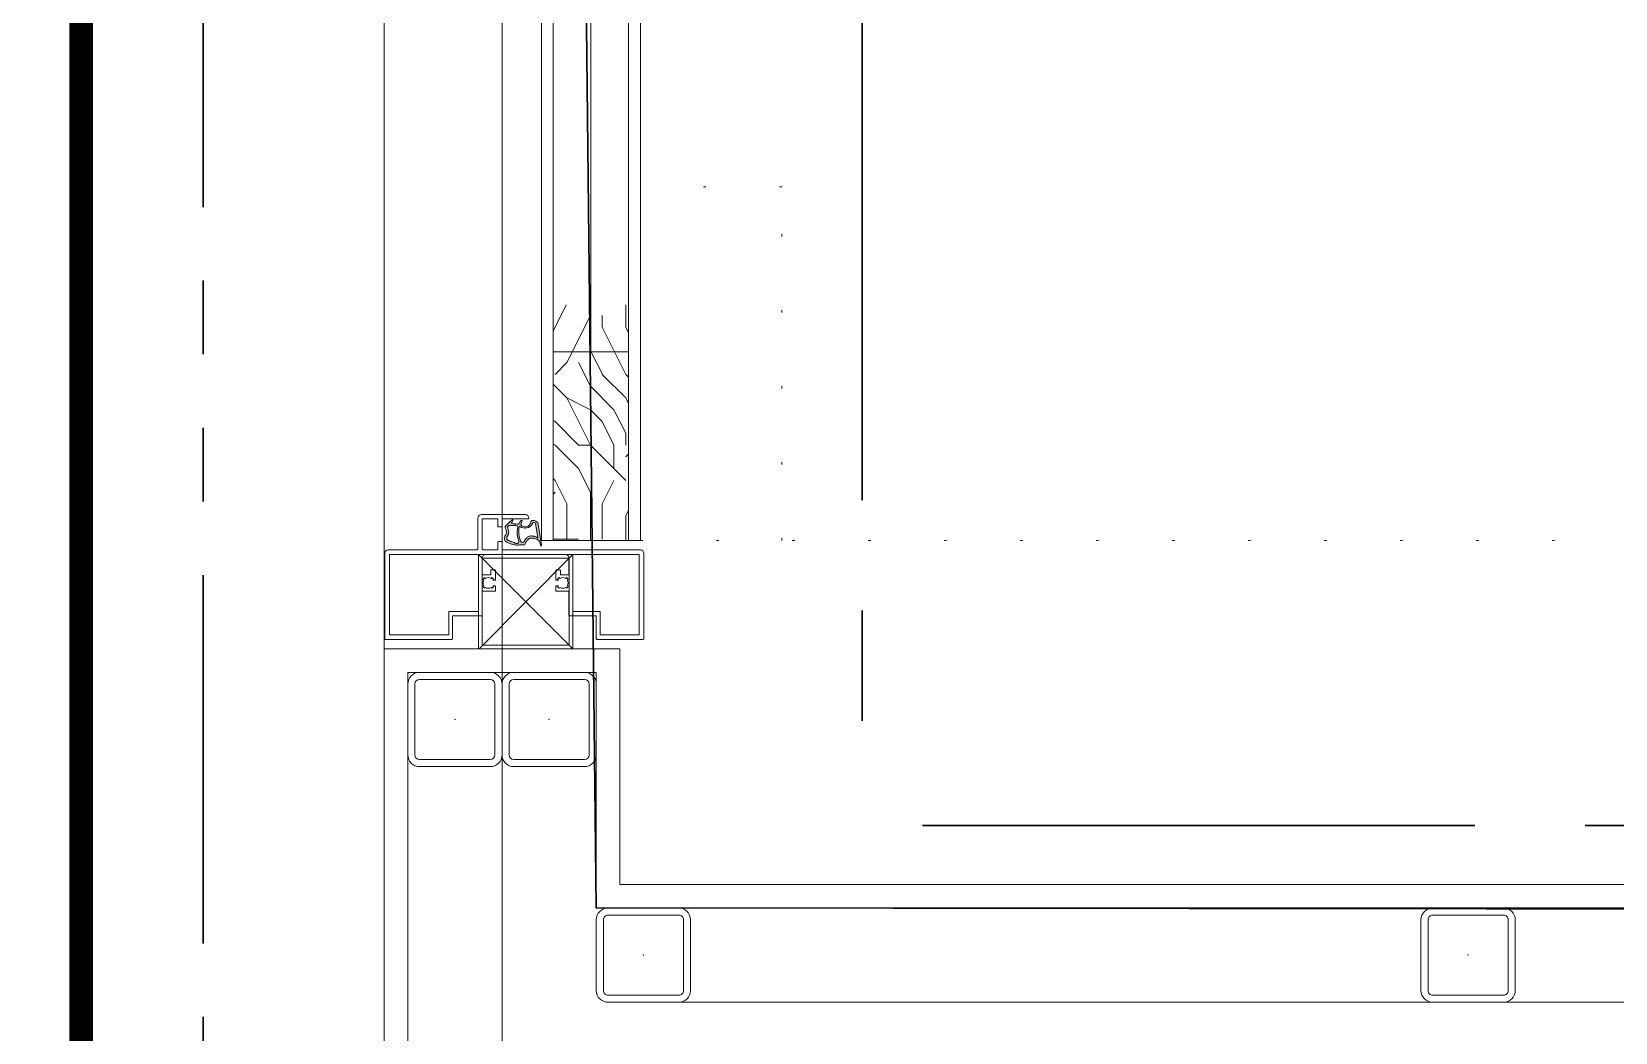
# Model space of a CAD drawing. Extents: x -1299 to 23780, y -3010 to 8106.
# Drawn here: x 14167.5 to 14234.7, y 2433.7 to 2476.2 of the extents above; entities that cross this region are included whole.
import ezdxf

# ---------------------------------------------------------------- set-up
doc = ezdxf.new("R2010")
doc.units = 0
doc.header["$LTSCALE"] = 25
doc.header["$MEASUREMENT"] = 0
for name, pattern in [('DOT2', [0.125, 0, -0.125]), ('HIDDEN2', [4.7624999999999975, 3.174999999999998, -1.587499999999999]), ('PHANTOM2', [1.25, 0.625, -0.125, 0.125, -0.125, 0.125, -0.125])]:
    doc.linetypes.add(name, pattern=pattern)
doc.layers.get('0').update_dxf_attribs({"color": 9, "lineweight": 9})
for name, color, linetype, lineweight in [('06D', 9, 'Continuous', 9), ('09', 9, 'Continuous', 9), ('10', 9, 'Continuous', 9), ('11', 9, 'Continuous', 9), ('12', 9, 'Continuous', 9), ('20', 9, 'DOT2', 9), ('21', 9, 'Continuous', 9), ('33', 9, 'BATTING', 9), ('35', 9, 'Continuous', 9), ('40B', 9, 'Continuous', 9), ('E-KABLO', 7, 'Continuous', 30), ('E-MESH TAVAN', 1, 'Continuous', 30)]:
    doc.layers.add(name, color=color, linetype=linetype, lineweight=lineweight)
doc.linetypes.add('BATTING', pattern='A,0.0001,-0.1,[134,ltypeshp.shx,S=0.1,R=0,X=-0.1,Y=0],-0.2,[134,ltypeshp.shx,S=0.1,R=180,X=0.1,Y=0],-0.1', length=0.4001000000000001)

# ---------------------------------------------------------------- blocks, each defined once
blk = doc.blocks.new('Prf-40x40')
for points in [[(1.5, -1.999999999998179), (-1.5, -2.000000000001818, -0.4142135623730951), (-2, -1.500000000001818), (-2, 1.499999999998179, -0.4142135623730951), (-1.5, 1.999999999998179), (1.5, 2.000000000001818, -0.4142135623730951), (2, 1.500000000001818), (2, -1.499999999998179, -0.4142135623730951)], [(1.499999999999543, -1.699999999998908), (-1.5, -1.700000000002544, -0.4142135623738941), (-1.699999999999818, -1.500000000001818), (-1.699999999999818, 1.499999999998179, -0.4142135623738941), (-1.499999999999543, 1.699999999998908), (1.5, 1.700000000002544, -0.4142135623738941), (1.699999999999818, 1.500000000001818), (1.699999999999818, -1.499999999998179, -0.4142135623738941)]]:
    blk.add_lwpolyline(points, format="xyb", close=True)
blk.add_point((0, 0))
blk = doc.blocks.new('p-korkasa_40x40')
at = {"layer": '10'}
for points in [[(-2, -2), (-2, -2, 4.557571570274368), (-2, -2), (2, -2.000000000000454, 6.895317174706505), (2, -2.000000000000454), (2, -2.000000000000454), (2, 2.000000000000454), (-2, 2), (-2, -2)], [(-1.85000000000582, -1.85000000000582), (-1.85000000000582, 1.85000000000582), (1.85000000000582, 1.85000000000582), (1.85000000000582, -1.85000000000582), (-1.85000000000582, -1.85000000000582, -4.556434831823175), (-1.85000000000582, -1.85000000000582)]]:
    blk.add_lwpolyline(points, format="xyb", close=True, dxfattribs=at)
for points in [[(2, -2.000000000000454), (-2, 2)], [(2, 2.000000000000454), (-2, -1.96874570933869)]]:
    blk.add_lwpolyline(points, dxfattribs=at)
blk = doc.blocks.new('p-kapı')
at = {"layer": '09'}
h = blk.add_hatch(dxfattribs=at)
h.set_pattern_fill('LOGEND', color=256, scale=10, style=0)
h.set_pattern_definition([(360, (-1595.241908694795, -1979.639528495034), (9.999999999999996, -10), [3, -7]), (360, (-1595.241908694795, -1980.139528495034), (9.999999999999996, -10), [3, -7]), (360, (-1594.741908694795, -1981.139528495034), (9.999999999999996, -10), [2, -8]), (360, (-1594.241908694796, -1982.139528495034), (9.999999999999996, -10), [1.5, -8.5]), (360, (-1594.241908694796, -1983.139528495034), (9.999999999999996, -10), [1, -9]), (360, (-1596.741908694796, -1984.139528495034), (9.999999999999996, -10), [0.5, -2.5, 0.5, -6.5]), (360, (-1595.241908694795, -1984.639528495034), (9.999999999999996, -10), [0.5, -4, 1.5, -4]), (360, (-1593.241908694795, -1985.139528495034), (9.999999999999996, -10), [0.5, -0.5, 0.5, -8.5]), (360, (-1593.741908694795, -1985.639528495034), (9.999999999999996, -10), [0.5, -9.5]), (360, (-1594.241908694796, -1986.639528495034), (9.999999999999996, -10), [1.5, -8.5]), (360, (-1594.241908694796, -1987.639528495034), (9.999999999999996, -10), [2, -8]), (360, (-1594.741908694795, -1988.639528495034), (9.999999999999996, -10), [2.5, -3, 0.5, -4]), (270, (-1598.741908694796, -1982.639528495034), (-10, -9.999999999999996), [0.5, -1, 2.5, -6]), (270, (-1598.241908694796, -1983.639528495034), (-10, -9.999999999999996), [0.5, -0.5, 1.5, -7.5]), (270, (-1597.741908694796, -1987.639528495034), (-10, -9.999999999999996), [1, -9]), (270, (-1597.241908694796, -1983.639528495034), (-10, -9.999999999999996), [2, -3, 0.5, -4.5]), (270, (-1596.741908694796, -1989.139528495034), (-10, -9.999999999999996), [0.5, -9.5]), (270, (-1596.241908694796, -1984.139528495034), (-10, -9.999999999999996), [1.5, -8.5]), (270, (-1595.241908694795, -1984.639528495034), (-10, -9.999999999999996), [1, -9]), (270, (-1594.241908694796, -1984.639528495034), (-10, -9.999999999999996), [0.5, -1.5, 1.5, -6.5]), (270, (-1593.741908694795, -1985.139528495034), (-10, -9.999999999999996), [0.5, -9.5]), (270, (-1593.241908694795, -1983.139528495034), (-10, -9.999999999999996), [1.399999999999999, -8.6]), (270, (-1592.741908694796, -1981.139528495034), (-10, -9.999999999999996), [1, -9]), (270, (-1591.741908694795, -1985.139528495034), (-10, -9.999999999999996), [0.5, -9.5]), (270, (-1590.741908694796, -1984.639528495034), (-10, -9.999999999999996), [1.5, -8.5]), (270, (-1589.741908694796, -1984.639528495034), (-10, -9.999999999999996), [1.5, -8.5]), (314.9999999999999, (-1591.241908694796, -1980.639528495034), (-3.3e-15, -10.00000000019025), [0.7071000000000001, -0.7071000000000001, 0.7071000000000001, -12.02083562]), (314.9999999999999, (-1593.241908694795, -1983.139528495034), (-3.3e-15, -10.00000000019025), [1.414199999999999, -12.72793562]), (314.9999999999999, (-1597.241908694796, -1988.139528495034), (-3.3e-15, -10.00000000019025), [1.414199999999999, -12.72793562]), (314.9999999999999, (-1595.241908694795, -1985.639528495034), (-3.3e-15, -10.00000000019025), [1.414199999999999, -12.72793562]), (314.9999999999999, (-1594.741908694795, -1983.639528495034), (-3.3e-15, -10.00000000019025), [1.414199999999999, -12.72793562]), (314.9999999999999, (-1591.741908694795, -1981.639528495034), (-3.3e-15, -10.00000000019025), [1.414199999999999, -12.72793562]), (314.9999999999999, (-1592.741908694796, -1982.139528495034), (-3.3e-15, -10.00000000019025), [2.121319999999998, -12.02081562]), (314.9999999999999, (-1595.741908694796, -1986.639528495034), (-3.3e-15, -10.00000000019025), [0.7071000000000001, -13.43503562]), (314.9999999999999, (-1596.241908694796, -1987.639528495034), (-3.3e-15, -10.00000000019025), [0.7071000000000001, -13.43503562]), (314.9999999999999, (-1592.241908694796, -1987.639528495034), (-3.3e-15, -10.00000000019025), [0.7071000000000001, -13.43503562]), (314.9999999999999, (-1596.241908694796, -1982.639528495034), (-3.3e-15, -10.00000000019025), [0.7071000000000001, -13.43503562]), (314.9999999999999, (-1590.741908694796, -1986.139528495034), (-3.3e-15, -10.00000000019025), [0.7071000000000001, -13.43503562]), (314.9999999999999, (-1594.241908694796, -1985.139528495034), (-3.3e-15, -10.00000000019025), [0.7071000000000001, -13.43503562]), (314.9999999999999, (-1593.241908694795, -1986.139528495034), (-3.3e-15, -10.00000000019025), [0.7071000000000001, -13.43503562]), (225, (-1593.741908694795, -1984.139528495034), (-10.00000000019025, 3.3e-15), [0.7071000000000001, -0.7071000000000001, 2.121319999999998, -10.60661562]), (225, (-1592.241908694796, -1984.139528495034), (-10.00000000019025, 3.3e-15), [0.7071000000000001, -13.43503562]), (225, (-1592.241908694796, -1980.639528495034), (-10.00000000019025, 3.3e-15), [0.7071000000000001, -13.43503562]), (225, (-1594.241908694796, -1983.139528495034), (-10.00000000019025, 3.3e-15), [0.7071000000000001, -13.43503562]), (225, (-1592.741908694796, -1985.139528495034), (-10.00000000019025, 3.3e-15), [0.7071000000000001, -13.43503562]), (225, (-1595.241908694795, -1982.639528495034), (-10.00000000019025, 3.3e-15), [0.7071000000000001, -13.43503562]), (225, (-1591.241908694796, -1982.639528495034), (-10.00000000019025, 3.3e-15), [0.7071000000000001, -13.43503562]), (225, (-1598.241908694796, -1979.639528495034), (-10.00000000019025, 3.3e-15), [0.7071000000000001, -13.43503562]), (225, (-1597.741908694796, -1980.139528495034), (-10.00000000019025, 3.3e-15), [1.414199999999999, -12.72793562]), (225, (-1597.241908694796, -1980.639528495034), (-10.00000000019025, 3.3e-15), [1.414199999999999, -12.72793562]), (225, (-1596.241908694796, -1980.639528495034), (-10.00000000019025, 3.3e-15), [1.414199999999999, -12.72793562]), (225, (-1595.741908694796, -1981.639528495034), (-10.00000000019025, 3.3e-15), [1.414199999999999, -12.72793562]), (225, (-1591.741908694795, -1985.639528495034), (-10.00000000019025, 3.3e-15), [1.414199999999999, -12.72793562]), (225, (-1589.741908694796, -1980.639528495034), (-10.00000000019025, 3.3e-15), [1.414199999999999, -12.72793562]), (225, (-1589.241908694796, -1988.639528495034), (-10.00000000019025, 3.3e-15), [1.414199999999999, -12.72793562]), (225, (-1589.241908694796, -1987.639528495034), (-10.00000000019025, 3.3e-15), [1.414199999999999, -12.72793562]), (225, (-1590.241908694796, -1987.139528495034), (-10.00000000019025, 3.3e-15), [1.414199999999999, -12.72793562]), (225, (-1597.241908694796, -1987.139528495034), (-10.00000000019025, 3.3e-15), [2.121319999999998, -12.02081562]), (225, (-1590.741908694796, -1986.139528495034), (-10.00000000019025, 3.3e-15), [2.121319999999998, -12.02081562]), (333.4349487999999, (-1596.241908694796, -1989.139528495034), (10.00000000000094, -4.0006493e-09), [1.117999999999998, -21.24267976999997]), (333.4349487999999, (-1596.241908694796, -1984.139528495034), (10.00000000000094, -4.0006493e-09), [1.117999999999998, -21.24267976999997]), (333.4349487999999, (-1595.241908694795, -1987.139528495034), (10.00000000000094, -4.0006493e-09), [1.117999999999998, -21.24267976999997]), (333.4349487999999, (-1592.241908694796, -1980.139528495034), (10.00000000000094, -4.0006493e-09), [1.117999999999998, -21.24267976999997]), (333.4349487999999, (-1592.741908694796, -1981.139528495034), (10.00000000000094, -4.0006493e-09), [1.117999999999998, -21.24267976999997]), (333.4349487999999, (-1595.741908694796, -1983.139528495034), (10.00000000000094, -4.0006493e-09), [1.117999999999998, -21.24267976999997]), (333.4349487999999, (-1595.741908694796, -1988.139528495034), (10.00000000000094, -4.0006493e-09), [1.117999999999998, -21.24267976999997]), (333.4349487999999, (-1592.741908694796, -1985.139528495034), (10.00000000000094, -4.0006493e-09), [2.235999999999997, -20.12467976999998]), (296.5650511799998, (-1592.741908694796, -1986.639528495034), (5.099821e-10, -10.00000000000094), [1.117999999999975, -21.24267976999962]), (296.5650511799998, (-1591.241908694796, -1983.639528495034), (5.099821e-10, -10.00000000000094), [1.117999999999975, -21.24267976999962]), (296.5650511799998, (-1596.241908694796, -1985.639528495034), (5.099821e-10, -10.00000000000094), [1.117999999999975, -21.24267976999962]), (296.5650511799998, (-1598.241908694796, -1986.139528495034), (5.099821e-10, -10.00000000000094), [1.117999999999975, -21.24267976999962]), (296.5650511799998, (-1592.241908694796, -1984.139528495034), (5.099821e-10, -10.00000000000094), [1.117999999999975, -21.24267976999962]), (296.5650511799998, (-1593.241908694795, -1984.139528495034), (5.099821e-10, -10.00000000000094), [1.117999999999975, -21.24267976999962]), (296.5650511799998, (-1597.241908694796, -1985.639528495034), (5.099821e-10, -10.00000000000094), [2.235999999999953, -20.12467976999963]), (296.5650511799998, (-1589.741908694796, -1982.139528495034), (5.099821e-10, -10.00000000000094), [2.235999999999953, -20.12467976999963]), (296.5650511799998, (-1590.741908694796, -1982.639528495034), (5.099821e-10, -10.00000000000094), [2.235999999999953, -20.12467976999963]), (243.4349487999999, (-1598.741908694796, -1981.139528495034), (-4.0006526e-09, -10.00000000000094), [1.11799999999998, -21.24267976999968]), (243.4349487999999, (-1598.741908694796, -1986.639528495034), (-4.0006526e-09, -10.00000000000094), [1.11799999999998, -21.24267976999968]), (243.4349487999999, (-1596.741908694796, -1979.639528495034), (-4.0006526e-09, -10.00000000000094), [1.11799999999998, -21.24267976999968]), (243.4349487999999, (-1597.741908694796, -1988.639528495034), (-4.0006526e-09, -10.00000000000094), [1.11799999999998, -21.24267976999968]), (243.4349487999999, (-1596.741908694796, -1982.639528495034), (-4.0006526e-09, -10.00000000000094), [1.11799999999998, -21.24267976999968]), (243.4349487999999, (-1594.741908694795, -1983.639528495034), (-4.0006526e-09, -10.00000000000094), [1.11799999999998, -21.24267976999968]), (243.4349487999999, (-1593.741908694795, -1985.639528495034), (-4.0006526e-09, -10.00000000000094), [1.11799999999998, -21.24267976999968]), (243.4349487999999, (-1598.241908694796, -1981.639528495034), (3.2114650989e-06, -10.00000160773382), [1.11799999999998, -21.24267976999968]), (243.4349487999999, (-1595.741908694796, -1983.139528495034), (-4.0006526e-09, -10.00000000000094), [1.11799999999998, -21.24267976999968]), (243.4349487999999, (-1592.741908694796, -1982.139528495034), (-4.0006526e-09, -10.00000000000094), [1.11799999999998, -21.24267976999968]), (243.4349487999999, (-1591.741908694795, -1983.139528495034), (-4.0006526e-09, -10.00000000000094), [1.11799999999998, -21.24267976999968]), (243.4349487999999, (-1589.741908694796, -1986.139528495034), (-4.0006526e-09, -10.00000000000094), [1.11799999999998, -21.24267976999968]), (243.4349487999999, (-1597.241908694796, -1989.139528495034), (-4.0006526e-09, -10.00000000000094), [1.11799999999998, -21.24267976999968]), (243.4349487999999, (-1598.741908694796, -1988.639528495034), (-4.0006526e-09, -10.00000000000094), [2.23599999999996, -20.12467976999968]), (243.4349487999999, (-1597.241908694796, -1981.639528495034), (-4.0006526e-09, -10.00000000000094), [2.23599999999996, -20.12467976999968]), (206.5650511799999, (-1598.741908694796, -1980.139528495034), (-10.00000000000094, -5.099854e-10), [1.117999999999998, -21.24267976999997]), (206.5650511799999, (-1590.241908694796, -1979.639528495034), (-10.00000000000094, -5.099854e-10), [1.117999999999998, -21.24267976999997]), (206.5650511799999, (-1590.741908694796, -1984.639528495034), (-10.00000000000094, -5.099854e-10), [1.117999999999998, -21.24267976999997]), (206.5650511799999, (-1594.741908694795, -1981.139528495034), (-10.00000000000094, -5.099854e-10), [1.117999999999998, -21.24267976999997]), (206.5650511799999, (-1595.241908694795, -1980.139528495034), (-10.00000000000094, -5.099854e-10), [1.117999999999998, -21.24267976999997]), (206.5650511799999, (-1594.241908694796, -1982.139528495034), (-10.00000000000094, -5.099854e-10), [1.117999999999998, -21.24267976999997]), (206.5650511799999, (-1591.241908694796, -1988.139528495034), (-10.00000000000094, -5.099854e-10), [1.117999999999998, -21.24267976999997]), (206.5650511799999, (-1590.241908694796, -1988.639528495034), (-10.00000000000094, -5.099854e-10), [2.235999999999996, -20.12467976999998])])
h.paths.add_polyline_path([(1.170000000001889, -4.599999999998543), (1.170000000001889, -14.60028270519979), (4.370000000002618, -14.60028270519979), (4.370000000002618, -4.599999999998543)])
at = {"layer": '10'}
h = blk.add_hatch(color=256, dxfattribs=at)
edge = h.paths.add_edge_path()
edge.add_spline(control_points=[(-0.5369756097570644, -5.487583130314305), (-0.5906374453152239, -5.448109474127703), (-0.6878822009421129, -5.376576213864607), (-0.7823709486983716, -5.26979727714206), (-0.8899654388224005, -5.183654342275985), (-0.8351330276491353, -5.074845487528363), (-0.7993581297414494, -4.972602756468404), (-0.8236312188018928, -4.864064488465372), (-0.8909774078929331, -4.779597429209387), (-0.8936748011838059, -4.686491515603847), (-0.8901922852564894, -4.571903196243511), (-0.728764212148235, -4.500753839522076), (-0.5556085026000801, -4.416274023991716), (-0.3208874964548158, -4.395586009384714), (-0.1643808494300174, -4.42080311450263), (-0.0170845106040361, -4.413859327672981), (-0.0044594722057809, -4.527684065302309), (0.0795073431909259, -4.599534732878963), (0.1646003593887144, -4.71296180869831), (0.2895508234578301, -4.690704634194842), (0.4061617531915547, -4.673187978973147), (0.5518175704273744, -4.632420690963042), (0.5995418682032323, -4.505562638551054), (0.6480338603832934, -4.328156698684324), (0.6698076058928564, -4.376234219475009), (0.6769063150313741, -4.400546785698677)], knot_values=[0, 0, 0, 0, 1.972481329933421, 3.574485720078666, 4.459231721842631, 5.627326994262999, 6.631388320856649, 7.787072978740821, 8.75015276194368, 9.776376719050775, 10.52172028727109, 11.98318526219924, 14.34903833668033, 16.62296311174929, 18.66660599276623, 19.53265988375316, 20.30320742306432, 21.53106540985929, 22.8950020509257, 24.14050273090668, 24.94140504827469, 26.57643914558082, 28.1214307914516, 29.40842415818681, 30.06904306217089, 30.06904306217089, 30.06904306217089, 30.06904306217089], degree=3, periodic=0)
edge.add_arc((0.6577079170856451, -4.406152275536441), 0.0200000000000125, 350.303872262608, 376.27658788719623, ccw=False)
edge.add_line((0.6774222141648352, -4.409520730769144), (0.514778214589569, -5.361414672272076))
edge.add_spline(control_points=[(0.5147782145904785, -5.361414672275714), (0.4684569597193331, -5.388787999763736), (0.4029367876937613, -5.443303916799778), (0.299123291955766, -5.449055911398318), (0.2368332224687037, -5.433057827853191), (0.2434630590905726, -5.433695241110398), (0.2195726180252677, -5.362300950851932), (0.2195726180252677, -5.362300950851932)], knot_values=[0, 0, 0, 0, 0.2230052084876708, 0.4469780816912642, 0.8022655540997069, 1.018676818468204, 1.060393501096338, 1.060393501096338, 1.060393501096338, 1.060393501096338], degree=3, periodic=0)
edge.add_arc((-0.0149015127535677, -5.415764181387202), 0.2404920685283454, 372.8446095959982, 501.1423613045367)
edge.add_spline(control_points=[(-0.2021744220619439, -5.264882464594847), (-0.1844337589864153, -5.291202170345058), (-0.1854437276160752, -5.349255018729309), (-0.1315036820815294, -5.445958331976726), (-0.2492554579002899, -5.444384058457217), (-0.2605854891371564, -5.251315691763012), (-0.4150242235737096, -5.31380163356516), (-0.6628840222583677, -5.301241093380665), (-0.5288317618396832, -5.417381600585939), (-0.5347583595721517, -5.468470008810981), (-0.5369756097570644, -5.487583130314305)], knot_values=[1.684532790128255, 1.684532790128255, 1.684532790128255, 1.684532790128255, 1.827512949640418, 2.001131811412198, 2.034132841388928, 2.383878172112238, 2.570749579948123, 2.81730155771981, 2.995364809708569, 3.101801527567439, 3.101801527567439, 3.101801527567439, 3.101801527567439], degree=3, periodic=0)
edge = h.paths.add_edge_path(flags=16)
edge.add_spline(control_points=[(0.4883339317893844, -4.707549555794683), (0.4716886541282295, -4.72382829525304), (0.4523573484184455, -4.740081949203158), (0.4147011533677869, -4.762876765031251), (0.4001201892897372, -4.769903305110347), (0.3915949691217975, -4.773773023873216)], knot_values=[4.696285649924368, 4.696285649924368, 4.696285649924368, 4.696285649924368, 4.79612257682362, 4.79612257682362, 4.854419796380462, 4.854419796380462, 4.854419796380462, 4.854419796380462], degree=3, periodic=0)
edge.add_spline(control_points=[(0.3915949691217975, -4.773773023873216), (0.3885683923836041, -4.773607827773957), (0.3855311636252736, -4.773655683078687), (0.3757315162838495, -4.774002489109988), (0.3681160688320233, -4.774514404918591), (0.3516475183459988, -4.775929850264217), (0.3429637488879962, -4.776802903492352), (0.3252907630521804, -4.778838108541092), (0.316594720883586, -4.779977599690028), (0.291213085376512, -4.783661981935438), (0.2728923982976994, -4.786533683887681), (0.2312442128131806, -4.78980612817395), (0.2079686403376399, -4.790495247798387), (0.1708219201973407, -4.78445179665141), (0.157941705580015, -4.781219668708216), (0.126446850845241, -4.770230560083289), (0.1093897561368067, -4.760862773509868), (0.0793808313101181, -4.740266044478628), (0.0663699295146216, -4.728753008399507), (0.0429483607986185, -4.705703304971394), (0.0327881743869512, -4.6945441887583), (0.0148434022485162, -4.673768951717647), (0.0068756339605898, -4.663993070942523), (-0.0090410068587516, -4.644832979894998), (-0.0171964423425379, -4.635036743347882), (-0.0399044250698353, -4.605598142516099), (-0.0547606956715754, -4.584164799889547), (-0.0673612565879012, -4.558587210129186)], knot_values=[3.795205768767631, 3.795205768767631, 3.795205768767631, 3.795205768767631, 3.825435281411388, 3.825435281411388, 3.876175829762433, 3.876175829762433, 3.923120005564896, 3.923120005564896, 3.970064181367359, 3.970064181367359, 4.056079576782028, 4.056079576782028, 4.1420949721967, 4.1420949721967, 4.181856208153813, 4.181856208153813, 4.244411595576305, 4.244411595576305, 4.309456277789172, 4.309456277789172, 4.374500960002043, 4.374500960002043, 4.436400391423946, 4.436400391423946, 4.498299822845847, 4.498299822845847, 4.605733337985941, 4.605733337985941, 4.605733337985941, 4.605733337985941], degree=3, periodic=0)
edge.add_arc((-0.1355372299003648, -4.592173467186512), 0.0759999999999773, 386.2267322776729, 512.7778100074727)
edge.add_arc((0.7681294868853002, -4.977224969225062), 1.058097748058568, 156.6238447574831, 191.1623001326106)
edge.add_arc((-0.2503260998964834, -5.178210484511509), 0.0200000000000284, 191.0999284626219, 300.1954139159717)
edge.add_arc((-0.0254490172264923, -5.461997083402821), 0.3422998841750275, 24.48805169599501, 128.8712679559413, ccw=False)
edge.add_arc((0.3533265005826252, -5.298020562389866), 0.0708012071070941, 198.181550441474, 359.8422720900505)
edge.add_line((0.4241274394116772, -5.298215468756097), (0.5220320556400111, -4.725216702885518))
edge.add_arc((0.5023177585608211, -4.721848247652815), 0.019999999999999, 350.303872269459, 494.3621609343977)
edge = h.paths.add_edge_path(flags=16)
edge.add_spline(control_points=[(-0.3815073000114353, -4.472222122116363), (-0.3834389916773944, -4.472755469825642), (-0.3853727186760807, -4.473293892668153), (-0.4205788632025361, -4.483177059635636), (-0.4544610585180635, -4.493986634843166), (-0.4889215080875148, -4.505812684583361), (-0.4900629374460549, -4.506205374447745), (-0.4912037800822874, -4.506598829961148)], knot_values=[2.606882164150666, 2.606882164150666, 2.606882164150666, 2.606882164150666, 2.618308665253161, 2.618308665253161, 2.814704777591772, 2.814704777591772, 2.821436412206805, 2.821436412206805, 2.821436412206805, 2.821436412206805], degree=3, periodic=0)
edge.add_spline(control_points=[(-0.4912037800822874, -4.506598829961148), (-0.5233471352403285, -4.517684478290902), (-0.5550247264036443, -4.529377925202424), (-0.5877413626330963, -4.542037063278256), (-0.5892461558505602, -4.542620780113793), (-0.5907511911427719, -4.543206048052525)], knot_values=[2.408074102405524, 2.408074102405524, 2.408074102405524, 2.408074102405524, 2.597738580129102, 2.597738580129102, 2.606882164150666, 2.606882164150666, 2.606882164150666, 2.606882164150666], degree=3, periodic=0)
edge.add_spline(control_points=[(-0.5907511911427719, -4.543206048052525), (-0.6054095705112559, -4.548906299380178), (-0.6200909125836916, -4.554753686526963), (-0.6513064689206658, -4.567462292994605), (-0.6679456813908474, -4.574394172494065), (-0.6975867124383514, -4.586989977215123), (-0.7102365350583569, -4.592390315156078), (-0.7229134244116722, -4.597943268978269)], knot_values=[2.149006277224146, 2.149006277224146, 2.149006277224146, 2.149006277224146, 2.238060749371884, 2.238060749371884, 2.336258805541189, 2.336258805541189, 2.408074102405524, 2.408074102405524, 2.408074102405524, 2.408074102405524], degree=3, periodic=0)
edge.add_spline(control_points=[(-0.7229134244116722, -4.597943268978269), (-0.7275705286083394, -4.599983255589904), (-0.7322312857468205, -4.602043839309772), (-0.7455618066960596, -4.608008490373322), (-0.7536017658676429, -4.611828990477079), (-0.7677693781188282, -4.618944767549691), (-0.7739268021578029, -4.622241907200078), (-0.7842826841624629, -4.628234270370738), (-0.7883197533083149, -4.630736095932662), (-0.7920567741166451, -4.633701593120347)], knot_values=[1.977607441624772, 1.977607441624772, 1.977607441624772, 1.977607441624772, 2.003990200929743, 2.003990200929743, 2.053089229014396, 2.053089229014396, 2.101047753119271, 2.101047753119271, 2.149006277224144, 2.149006277224144, 2.149006277224144, 2.149006277224144], degree=3, periodic=0)
edge.add_arc((-0.7796246261059423, -4.649368172060348), 0.0200000000000304, 128.4336106568367, 179.4444368482111)
edge.add_spline(control_points=[(-0.7994840715909959, -4.647001227844157), (-0.7996182607275844, -4.648127119100536), (-0.7997274019762699, -4.649270390116727), (-0.8002259230997879, -4.655377579787455), (-0.8004687433967774, -4.661489339101533), (-0.8008469303676973, -4.678717195005447), (-0.8008342107059434, -4.690569281578063), (-0.8005320933662003, -4.700638614369379)], knot_values=[1.69878072459484, 1.69878072459484, 1.69878072459484, 1.69878072459484, 1.709176364630534, 1.709176364630534, 1.751194216338215, 1.751194216338215, 1.814824352558606, 1.814824352558606, 1.814824352558606, 1.814824352558606], degree=3, periodic=0)
edge.add_spline(control_points=[(-0.8005320933662003, -4.700638614369379), (-0.8005291922345351, -4.700735306796559), (-0.8005262644182947, -4.700831834830751), (-0.8002453347398841, -4.709994188720882), (-0.7996581484585477, -4.717831906731587), (-0.7983876424550544, -4.727805052178155), (-0.7979033033734595, -4.730831703876901), (-0.7967892664892136, -4.736400009627687), (-0.7963274052344786, -4.738312488167137), (-0.7950642314099241, -4.742959291426813), (-0.7941042474449205, -4.745736805889464), (-0.7922515160280456, -4.749893213578616), (-0.7915139412471035, -4.751386409348922), (-0.7898580297332956, -4.754580855151289), (-0.7890619376630639, -4.756077201753212), (-0.7868423479412741, -4.760092619239003), (-0.785815735354845, -4.761863285893921), (-0.7847239510629151, -4.763692432650714)], knot_values=[1.498288754767149, 1.498288754767149, 1.498288754767149, 1.498288754767149, 1.498899773643438, 1.498899773643438, 1.55638679152604, 1.55638679152604, 1.58513030046734, 1.58513030046734, 1.61387380940864, 1.61387380940864, 1.646408564364206, 1.646408564364206, 1.665384561853024, 1.665384561853024, 1.684360559341839, 1.684360559341839, 1.69878072459484, 1.69878072459484, 1.69878072459484, 1.69878072459484], degree=3, periodic=0)
edge.add_line((-0.7847239510629151, -4.763692432650714), (-0.7586869314282012, -4.807314172154292))
edge.add_line((-0.7586869314254728, -4.807314172154292), (-0.7255136902876984, -4.892826685434557))
edge.add_line((-0.7255136902895174, -4.892826685434557), (-0.7173155414820941, -4.968486310488515))
edge.add_line((-0.7173155414820941, -4.968486310492153), (-0.7384525110683171, -5.073848124018696))
edge.add_spline(control_points=[(-0.7384525110719551, -5.073848124025972), (-0.7417319309315645, -5.082875379535834), (-0.7452146564100987, -5.091635143231542), (-0.7561384565451591, -5.117976489476859), (-0.7633910574986658, -5.133729595487238), (-0.7682081721068243, -5.146175721485631)], knot_values=[0.9322138717899155, 0.9322138717899155, 0.9322138717899155, 0.9322138717899155, 0.9728151593248144, 0.9728151593248144, 1.059280169269481, 1.059280169269481, 1.059280169269481, 1.059280169269481], degree=3, periodic=0)
edge.add_arc((-0.7495564365199244, -5.153394638276949), 0.0199999999999873, 155.8711632790235, 228.8123973927473)
edge.add_spline(control_points=[(-0.7630056632260676, -5.168197283346669), (-0.7554750532144681, -5.175039363311952), (-0.7451898386098037, -5.183923097909428), (-0.7354561730571731, -5.192862009229427), (-0.7354408858154784, -5.192876049142794), (-0.735425599890732, -5.192890088728745)], knot_values=[0.6191493752113117, 0.6191493752113117, 0.6191493752113117, 0.6191493752113117, 0.6800377646677511, 0.6800377646677511, 0.6801335518299229, 0.6801335518299229, 0.6801335518299229, 0.6801335518299229], degree=3, periodic=0)
edge.add_line((-0.735425599890732, -5.192890088728745), (-0.7085877083327432, -5.218385404619767))
edge.add_arc((-0.6554298056871632, -5.164069316888342), 0.0760000000000115, 225.6174196060796, 248.1751496806524)
edge.add_line((-0.6836843639466679, -5.234621991803579), (-0.6090193983354766, -5.237696418160338))
edge.add_line((-0.6090193983327481, -5.237696418160338), (-0.5257167661893618, -5.233455986635817))
edge.add_line((-0.5257167661911808, -5.233455986635817), (-0.4458209923805044, -5.229388977597409))
edge.add_line((-0.445820992379595, -5.229388977597409), (-0.3993508796656897, -5.227023466140963))
edge.add_line((-0.3993508796665992, -5.227023466140963), (-0.3993451848336917, -5.227020210622868))
edge.add_arc((-0.4095884813359591, -5.151713671220931), 0.0760000000000394, 277.7459111072929, 367.2281972781141)
edge.add_line((-0.3341924609158013, -5.142151239269876), (-0.3342328856770109, -5.142296967715083))
edge.add_line((-0.3342328856779204, -5.142296967715083), (-0.3466309443083446, -5.07546490272216))
edge.add_line((-0.3466309443065256, -5.07546490272216), (-0.355971261873492, -4.984500883256258))
edge.add_line((-0.35597126187713, -4.984500883256258), (-0.3547381997259436, -4.856020760558748))
edge.add_line((-0.3547381997232151, -4.856020760555111), (-0.3473031821049517, -4.788441025990323))
edge.add_line((-0.3473031821085897, -4.788441025993961), (-0.3161650954198194, -4.647602403383644))
edge.add_arc((0.6255815801705467, -4.929675160965414), 0.9830828253785207, 158.9158621440237, 163.3259459756231, ccw=False)
edge.add_arc((-0.361280229568365, -4.545481016604751), 0.0760000000000061, 336.3054641239717, 465.4350394577134)
for p, q in [((0.6774222141648352, -4.409520730769144), (0.5147782145904785, -5.361414672275714)), ((-0.6520531316018606, -5.239887004390766), (-0.3993804007805011, -5.227024968880868)), ((0.5220320556400111, -4.725216702885518), (0.4238229449983919, -5.299997559632172))]:
    blk.add_line(p, q, dxfattribs=at)
blk.add_lwpolyline([(-3.124999999996361, -0.4000000000014552, -0.4142135623730951), (-3.099999999998543, -0.4250000000029104), (-3.099999999998543, -1.400000000059662), (-1.86499999999796, -1.400000000059662, -0.4142135623730951), (-1.839999999996505, -1.425000000061118), (-1.839999999996505, -2.445454079315823), (-1.281196915806503, -2.445454079315823), (-1.281196915806503, -2.675454079311748), (-1.390486237687582, -2.675454079311748), (-1.354628344986849, -2.639596186614654, 0.0916730868048769), (-1.425339023106061, -2.568885508495439), (-1.461431334289954, -2.604977819675696, 0.2882609505077494), (-1.700962497321597, -2.604977819675696), (-1.73705480850549, -2.568885508495439, 0.091673086804877), (-1.807765486624703, -2.639596186614654), (-1.771673175440809, -2.675688497794908, 0.2882609505067066), (-1.771673175440809, -2.915219660826551), (-1.807765486624703, -2.951311972014082, 0.09167308680455198), (-1.73705480850549, -3.022022650133294), (-1.700962497321597, -2.985930338945763, 0.2882609505077494), (-1.461431334289954, -2.985930338945763), (-1.425339023106061, -3.022022650133294, 0.0916730868044047), (-1.354628344986849, -2.951311972014082), (-1.390486237687582, -2.915454079309712), (-1.281196915806503, -2.915454079309712), (-1.281196915806503, -3.320454079315823, -0.4142135623730951), (-1.30619691580432, -3.345454079310002), (-1.456196915805774, -3.345454079310002, -0.4142135623730951), (-1.481196915807231, -3.320454079315823), (-1.481196915807231, -3.145454079312912), (-1.839999999996505, -3.145454079312912), (-1.839999999996505, -3.849999999998543, 0.4142135623730951), (-1.689999999998688, -4), (1.690000000002328, -4, 0.4142135623730951), (1.840000000003783, -3.849999999998543), (1.840000000003783, -3.145454079312912), (1.481196915810869, -3.145454079312912), (1.481196915810869, -3.320454079315823, -0.4142135623730951), (1.456196915813051, -3.345454079310002), (1.306196915811596, -3.345454079310002, -0.4142135623730951), (1.281196915810139, -3.320454079315823), (1.281196915810139, -2.915454079309712), (1.390486237694856, -2.915454079309712), (1.354628344994123, -2.951311972014082, 0.0916730868044046), (1.4253390231097, -3.022022650133294), (1.46143133429723, -2.985930338945763, 0.2882609505077494), (1.700962497328873, -2.985930338945763), (1.737054808512764, -3.022022650133294, 0.09167308680455198), (1.807765486631979, -2.951311972014082), (1.771673175444448, -2.915219660826551, 0.2882609505067075), (1.771673175444448, -2.675688497794908), (1.807765486631979, -2.639596186614654, 0.0916730868048769), (1.737054808512764, -2.568885508495439), (1.700962497328873, -2.604977819675696, 0.2882609505077494), (1.46143133429723, -2.604977819675696), (1.425339023113338, -2.568885508495439, 0.091673086804877), (1.354628344994123, -2.639596186614654), (1.390486237694856, -2.675454079311748), (1.281196915810139, -2.675454079311748), (1.281196915810139, -2.445454079315823), (1.840000000003783, -2.445454079315823), (1.840000000003783, -1.425000000061118, -0.4142135623730951), (1.8650000000016, -1.400000000059662), (3.000000000003637, -1.400000000059662), (3.000000000003637, -0.4250000000029104, -0.4142135623730951), (3.025000000005093, -0.4000000000014552), (4.995000000002619, -0.4000000000014552, -0.4142135623730951), (5.020000000004074, -0.4250000000029104), (5.020000000004074, -4.050000000002908, -0.4142135623730951), (4.870000000002619, -4.199999999997087), (-0.999999999996362, -4.199999999997087), (-0.999999999996362, -4.525000000001455, -0.4142135623730951), (-1.024999999997815, -4.550000000002909), (-1.154999999998834, -4.550000000002909, -0.4142135623730951), (-1.179999999996653, -4.525000000001455), (-1.179999999996653, -4.199999999997087), (-1.839999999996505, -4.199999999997087), (-1.839999999996505, -5.519999999996796), (-1.179999999996653, -5.519999999996796), (-1.179999999996653, -5.194999999999708, -0.4142135623730951), (-1.154999999998834, -5.169999999998251), (-1.024999999997815, -5.169999999998251, -0.4142135623730951), (-0.999999999996362, -5.194999999999708), (-0.999999999996362, -5.519999999996796), (0.1400000000030559, -5.519999999996796), (0.1400000000030559, -5.550000000002909, -0.4142135623730951), (-0.0099999999983993, -5.699999999997088), (-1.869999999998981, -5.699999999997088, -0.4142135623730951), (-2.019999999996798, -5.550000000002909), (-2.019999999996798, -4.199999999997087), (-5.829999999998107, -4.199999999997087, -0.4142135623730951), (-5.979999999995925, -4.050000000002908), (-5.979999999995925, -0.4250000000029104, -0.4142135623730951), (-5.95499999999447, -0.4000000000014552)], format="xyb", close=True, dxfattribs=at)
for points in [[(-5.779999999998834, -0.5999999999985448), (-5.779999999998834, -4), (-2, -4), (-2, -1.580000000059953), (-3.259999999998397, -1.580000000059953), (-3.259999999998397, -0.5999999999985448)], [(2.000000000003637, -1.580000000059953), (3.160000000007128, -1.580000000059953), (3.160000000007128, -0.5999999999985448), (4.820000000003347, -0.5999999999985448), (4.820000000003347, -4), (2.000000000003637, -4)]]:
    blk.add_lwpolyline(points, close=True, dxfattribs=at)
blk.add_lwpolyline([(-0.2852864468113694, -4.544508914594188), (-0.3161650954170909, -4.647602403383644), (-0.3473031821085897, -4.788441025993961), (-0.3547381997232151, -4.856020760562386), (-0.35597126187713, -4.984500883256258), (-0.3466309443065256, -5.07546490272216), (-0.3342328856779204, -5.142296967707807), (-0.3498928999542841, -5.19875022683118), (-0.3993451848327822, -5.227020210622868), (-0.445820992379595, -5.229388977597409), (-0.5257167661911808, -5.233455986635817), (-0.6090193983327481, -5.237696418160338), (-0.6836843639466679, -5.234621991803579), (-0.7085877083300148, -5.218385404623404), (-0.73542559989437, -5.192890088728745), (-0.7690206406296058, -5.1579929812724), (-0.7384525110683171, -5.073848124018696), (-0.7173155414820941, -4.968486310492153), (-0.7255136902895174, -4.892826685434557), (-0.7586869314254728, -4.807314172154292), (-0.7847239510629151, -4.763692432650714), (-0.8005320933662003, -4.700638614362106), (-0.7920567741202831, -4.633701593120347), (-0.7229134244116722, -4.597943268978269), (-0.5907511911464101, -4.543206048052525), (-0.4912037800822874, -4.506598829961148), (-0.3815073000114353, -4.472222122116363), (-0.3038095378688013, -4.495750547117495), (-0.3038095819792943, -4.495750496142136), (-0.2852864468113694, -4.544508914594188)], dxfattribs=at)
for centre, radius, start, end in [((-0.7796246261059423, -4.649368172060348), 0.02, 128.4336106363328, 173.20327499731), ((-0.361280229568365, -4.545481016604751), 0.076, 336.3054640785231, 105.4350394371128), ((0.6255815801705467, -4.929675160965414), 0.983082825378532, 158.9158621476075, 192.4906719201862), ((0.7681294868853002, -4.977224969225062), 1.058097748058572, 156.6238447583161, 191.1647034335445), ((-0.1355372299003648, -4.592173467186512), 0.076, 26.22673226566259, 152.7778100167051), ((0.5023177585608211, -4.721848247652815), 0.02, 350.3038722725713, 134.3621609305255), ((-0.7495564365199244, -5.153394638276949), 0.02, 158.8417053724818, 227.7426827470283), ((-0.6554298056871632, -5.164069316888342), 0.076, 225.617419607337, 270.7328797544679), ((-0.4095884813359591, -5.151713671220931), 0.076, 277.7459111072136, 5.782088052093817), ((-0.2503260998964834, -5.178210484511509), 0.02, 191.227074850636, 300.1954139160138), ((-0.0254490172264923, -5.461997083402821), 0.3422998841750354, 24.45469069919868, 128.8712679557805), ((-0.0149015127535677, -5.415764181387202), 0.2404920685283614, 12.84460959603832, 141.1423613046935), ((0.3533265005826252, -5.298020562389866), 0.0708012071070867, 197.4548495621878, 1.569542270734784)]:
    blk.add_arc(centre, radius, start, end, dxfattribs=at)
for points, knots in [([(-0.5369756097570644, -5.487583130314305), (-0.5906374453152239, -5.448109474127703), (-0.6878822009421129, -5.376576213864607), (-0.7823709486983716, -5.26979727714206), (-0.8899654388224005, -5.183654342275985), (-0.8351330276491353, -5.074845487528363), (-0.7993581297414494, -4.972602756468404), (-0.8236312188018928, -4.864064488465372), (-0.8909774078929331, -4.779597429209387), (-0.8936748011838059, -4.686491515603847), (-0.8901922852564894, -4.571903196243511), (-0.728764212148235, -4.500753839522076), (-0.5556085026000801, -4.416274023991716), (-0.3208874964548158, -4.395586009384714), (-0.1643808494300174, -4.42080311450263), (-0.0170845106040361, -4.413859327672981), (-0.0044594722057809, -4.527684065302309), (0.0795073431909259, -4.599534732878963), (0.1646003593887144, -4.71296180869831), (0.2895508234578301, -4.690704634194842), (0.4061617531915547, -4.673187978973147), (0.5518175704273744, -4.632420690963042), (0.6195418682036689, -4.505562638551054), (0.6480338603832934, -4.328156698684324), (0.6698076058928564, -4.376234219475009), (0.6769063150313741, -4.400546785698677)], [0, 0, 0, 0, 1.972481329933421, 3.574485720078666, 4.459231721842631, 5.627326994262999, 6.631388320856649, 7.787072978740821, 8.75015276194368, 9.776376719050775, 10.52172028727109, 11.98318526219924, 14.34903833668033, 16.62296311174929, 18.66660599276623, 19.53265988375316, 20.30320742306432, 21.53106540985929, 22.8950020509257, 24.14050273090668, 24.94140504827469, 26.57643914558082, 28.1214307914516, 29.40842415818681, 30.06904306217089, 30.06904306217089, 30.06904306217089, 30.06904306217089]), ([(-0.7682081721068243, -5.146175721485631), (-0.7633910574986658, -5.133729595487238), (-0.7561384565451591, -5.117976489476859), (-0.7432136414427079, -5.086809951688335), (-0.7377413171088847, -5.072719063602562), (-0.7283581326410058, -5.043427256146967), (-0.7242661277850857, -5.027782777055108), (-0.717914586468396, -4.9910093458966), (-0.7165164292564441, -4.969060021008771), (-0.7186985585321966, -4.926529184493118), (-0.7220867810865457, -4.905639070355392), (-0.7319183873587463, -4.867854555639496), (-0.7378786975896219, -4.850846082314092), (-0.7498877078542137, -4.823895453424483), (-0.7553039138510941, -4.81340084002295), (-0.7653394280714565, -4.795269491296494), (-0.7701119946723339, -4.787349884267313), (-0.7797062856225239, -4.771799181813547), (-0.7842275953080389, -4.764822918405116), (-0.7890619376667019, -4.756077201753212), (-0.7898580297332956, -4.754580855151289), (-0.7915139412471035, -4.751386409348922), (-0.7922515160280456, -4.749893213578616), (-0.7941042474449205, -4.745736805889464), (-0.7950642314099241, -4.742959291426813), (-0.7963274052344786, -4.738312488167137), (-0.7967892664892136, -4.736400009627687), (-0.7979033033734595, -4.730831703876901), (-0.7983876424550544, -4.727805052178155), (-0.7996581484585477, -4.717831906731587), (-0.8002453347398841, -4.709994188720882), (-0.8008339442421855, -4.690797040915638), (-0.8008491176260577, -4.678816832914888), (-0.8004687433967774, -4.661489339101533), (-0.8002259230997879, -4.655377579787455), (-0.7997274019762699, -4.649270390116727), (-0.7996182607275844, -4.648127119100536), (-0.7994840715909959, -4.647001227844157)], [0.9322138717899155, 0.9322138717899155, 0.9322138717899155, 0.9322138717899155, 1.018678881734585, 1.018678881734585, 1.082556095212454, 1.082556095212454, 1.146433308690327, 1.146433308690327, 1.225396899008182, 1.225396899008182, 1.304360489326034, 1.304360489326034, 1.372259955503497, 1.372259955503497, 1.415603443997421, 1.415603443997421, 1.458946932491345, 1.458946932491345, 1.512708920020149, 1.512708920020149, 1.531684917508965, 1.531684917508965, 1.550660914997782, 1.550660914997782, 1.583195669953349, 1.583195669953349, 1.611939178894649, 1.611939178894649, 1.640682687835949, 1.640682687835949, 1.698169705718551, 1.698169705718551, 1.76241086081523, 1.76241086081523, 1.804428712522914, 1.804428712522914, 1.814824352558608, 1.814824352558608, 1.814824352558608, 1.814824352558608]), ([(-0.7920567741166451, -4.633701593120347), (-0.7883197533083149, -4.630736095932662), (-0.7842826841624629, -4.628234270370738), (-0.7739268021578029, -4.622241907200078), (-0.7677693781188282, -4.618944767549691), (-0.7536017658676429, -4.611828990477079), (-0.7455618066960596, -4.608008490373322), (-0.7195482882671059, -4.596368918224468), (-0.7021864228372579, -4.588944600647662), (-0.6679456813908474, -4.574394172494065), (-0.6513064689206658, -4.567462292994605), (-0.6185666497913191, -4.554133122350322), (-0.6023965166750715, -4.547707622361483), (-0.5539169421463157, -4.528949287188877), (-0.5210979254807171, -4.516854905952641), (-0.4544610585180635, -4.493986634843166), (-0.4205788632025361, -4.483177059635636), (-0.3853727186760807, -4.473293892668153), (-0.3834389916773944, -4.472755469825642), (-0.3815073000114353, -4.472222122116363)], [1.977607441624772, 1.977607441624772, 1.977607441624772, 1.977607441624772, 2.025565965729647, 2.025565965729647, 2.073524489834522, 2.073524489834522, 2.122623517919175, 2.122623517919175, 2.220821574088481, 2.220821574088481, 2.319019630257786, 2.319019630257786, 2.41721768642709, 2.41721768642709, 2.613613798765703, 2.613613798765703, 2.810009911104313, 2.810009911104313, 2.821436412206809, 2.821436412206809, 2.821436412206809, 2.821436412206809]), ([(-0.0673612565879012, -4.558587210129186), (-0.0547606956715754, -4.584164799889547), (-0.0399044250698353, -4.605598142516099), (-0.0171964423425379, -4.635036743347882), (-0.0090410068587516, -4.644832979894998), (0.0068756339605898, -4.663993070942523), (0.0148434022485162, -4.673768951717647), (0.0327881743869512, -4.6945441887583), (0.0429483607986185, -4.705703304971394), (0.0663699295146216, -4.728753008399507), (0.0793808313101181, -4.740266044478628), (0.1093897561368067, -4.760862773509868), (0.126446850845241, -4.770230560083289), (0.157941705580015, -4.781219668708216), (0.1708219201973407, -4.78445179665141), (0.2079686403376399, -4.790495247798387), (0.2312442128131806, -4.78980612817395), (0.2728923982976994, -4.786533683887681), (0.291213085376512, -4.783661981935438), (0.316594720883586, -4.779977599690028), (0.3252907630521804, -4.778838108541092), (0.3429637488879962, -4.776802903492352), (0.3516475183459988, -4.775929850264217), (0.3681160688320233, -4.774514404918591), (0.3757315162838495, -4.774002489109988), (0.3855311636252736, -4.773655683078687), (0.3885683923836041, -4.773607827773957), (0.3915949691217975, -4.773773023873216)], [3.795205768767628, 3.795205768767628, 3.795205768767628, 3.795205768767628, 3.902639283907723, 3.902639283907723, 3.964538715329623, 3.964538715329623, 4.026438146751528, 4.026438146751528, 4.091482828964397, 4.091482828964397, 4.156527511177267, 4.156527511177267, 4.219082898599757, 4.219082898599757, 4.258844134556872, 4.258844134556872, 4.34485952997154, 4.34485952997154, 4.430874925386211, 4.430874925386211, 4.477819101188672, 4.477819101188672, 4.524763276991137, 4.524763276991137, 4.575503825342183, 4.575503825342183, 4.605733337985941, 4.605733337985941, 4.605733337985941, 4.605733337985941]), ([(-0.7085877083300148, -5.218385404623404), (-0.7171164821520506, -5.210038490338774), (-0.7260432657021739, -5.201506352270371), (-0.7451898386098037, -5.183923097909428), (-0.7554750532144681, -5.175039363311952), (-0.7630056632260676, -5.168197283346669)], [0.5601748397419227, 0.5601748397419227, 0.5601748397419227, 0.5601748397419227, 0.6192451623734839, 0.6192451623734839, 0.680133551829923, 0.680133551829923, 0.680133551829923, 0.680133551829923]), ([(-0.2021744220619439, -5.264882464594847), (-0.1844337589864153, -5.291202170345058), (-0.1854437276160752, -5.349255018729309), (-0.1315036820815294, -5.445958331976726), (-0.2492554579002899, -5.444384058457217), (-0.2605854891371564, -5.251315691763012), (-0.4150242235737096, -5.31380163356516), (-0.6628840222583677, -5.301241093380665), (-0.5288317618396832, -5.417381600585939), (-0.5347583595721517, -5.468470008810981), (-0.5369756097570644, -5.487583130314305)], [1.684532790128255, 1.684532790128255, 1.684532790128255, 1.684532790128255, 1.827512949640418, 2.001131811412198, 2.034132841388928, 2.383878172112238, 2.570749579948123, 2.81730155771981, 2.995364809708569, 3.101801527567439, 3.101801527567439, 3.101801527567439, 3.101801527567439]), ([(0.5147782145904785, -5.361414672275714), (0.4684569597193331, -5.388787999763736), (0.4029367876937613, -5.443303916799778), (0.299123291955766, -5.449055911398318), (0.2368332224687037, -5.433057827853191), (0.2434630590905726, -5.433695241110398), (0.2195726180252677, -5.362300950851932), (0.2195726180252677, -5.362300950851932)], [0, 0, 0, 0, 0.2230052084876708, 0.4469780816912642, 0.8022655540997069, 1.018676818468204, 1.060393501096338, 1.060393501096338, 1.060393501096338, 1.060393501096338]), ([(0.3915949691217975, -4.773773023873216), (0.4001201892897372, -4.769903305110347), (0.4147011533677869, -4.762876765031251), (0.4523573484184455, -4.740081949203158), (0.4716886541282295, -4.72382829525304), (0.4883339317893844, -4.707549555794683)], [4.696285649924367, 4.696285649924367, 4.696285649924367, 4.696285649924367, 4.754582869481209, 4.754582869481209, 4.854419796380462, 4.854419796380462, 4.854419796380462, 4.854419796380462])]:
    blk.add_open_spline(points, degree=3, knots=knots, dxfattribs=at)
at = {"layer": '12', "ltscale": 20}
for points in [[(0.6700000000018917, -85.40000000000146), (4.870000000002619, -85.40029411766591), (4.870000000002619, -4.600294117648446), (0.6704201680659027, -4.600000029422517)], [(4.370000000002618, -12.60028424741904), (1.169998639968979, -12.60029411764844), (1.170000000001889, -4.599999999998543), (4.370000000002618, -4.600294117648446)], [(1.170000000001889, -75.40008858544023), (4.370000000002618, -75.40008858544023), (4.370000000002618, -12.60028270519979), (1.169998639968979, -12.60029276964633)]]:
    blk.add_lwpolyline(points, close=True, dxfattribs=at)
at = {"layer": '20'}
for points in [[(4.870000000002619, -4.600294117648446), (86.47029411766925, -4.600294117648446)], [(4.870000000002619, -4.600294117648446), (10.87000000000262, -4.600294117648446), (10.87000000000262, -19.60029411764844), (4.870000000002619, -19.60029411764844), (4.870000000002619, -4.600294117648446)]]:
    blk.add_lwpolyline(points, dxfattribs=at)
blk.add_arc((4.870000000002619, -4.600294117648446), 81.60029411766662, 270.1053228038254, 0, dxfattribs=at)
at = {"layer": '33', "ltscale": 0.2}
blk.add_lwpolyline([(2.769999319985799, -12.60028918253374), (2.770000000000436, -75.40008858544023)], dxfattribs=at)
at = {"layer": '10', "rotation": 270}
blk.add_blockref('p-korkasa_40x40', (0, -2), dxfattribs=at)
blk = doc.blocks.new('p-2. kat planı')
at = {"layer": '06D'}
for points in [[(14187.49999999902, 2367.819636145814), (14187.49999999901, 2445.500002157638)], [(14194.99999999903, 2435.000002157638), (14466.99999999929, 2435.000002157645)]]:
    blk.add_lwpolyline(points, dxfattribs=at)
at = {"layer": '11'}
blk.add_lwpolyline([(14182.50000000005, 2363.00000431069), (14182.49999999902, 2450.000002157638), (14192.49999999902, 2450.000002157638), (14192.49999999902, 2440.000002157638), (14470.49999999928, 2440.000002157638), (14470.49999999928, 2425.000002157638), (14192.49999999957, 2425.000002157638), (14192.49999999957, 2363.00000431069), (14182.50000000005, 2363.00000431069)], dxfattribs=at)
blk.add_lwpolyline([(14183.50000000005, 2364.000004310689), (14183.49999999903, 2449.000002157638), (14191.49999999901, 2449.000002157638), (14191.49999999901, 2439.000002157638), (14470.49999999928, 2439.000002157638), (14470.49999999928, 2426.000002157638), (14191.49999999957, 2426.000002157638), (14191.49999999957, 2364.000004310689)], close=True, dxfattribs=at)
at = {"layer": '40B'}
blk.add_lwpolyline([(13052.49999999928, 1837.500000004656), (13052.49999999928, 1065.502548781358), (13054.42480239587, 1065.502548781358, -0.1521855926196576), (16671.44686171444, 2158.21095216628), (16671.44686171444, 2226.093571196794), (16672.49999999928, 2226.093571196794), (16672.49999999928, 2372.500000004704), (15944.99999999205, 2372.500000004704), (15944.99999999205, 2365.000004310688), (14187.49999999982, 2363.00000431069), (14187.49999999912, 2825.00000000466), (13845.00000016377, 2825.00000000466), (13845.00000016377, 1845.000000004657), (13845.00000016377, 1837.500000004656)], format="xyb", close=True, dxfattribs=at)
blk.add_lwpolyline([(14187.49999999912, 2620.000002157726), (14480.49999999928, 2620.000002157726), (14480.49999999928, 2430.000002157638), (14187.49999999912, 2430.000002157638)], close=True, dxfattribs=at)
at = {"xscale": -1, "rotation": 180}
blk.add_blockref('p-kapı', (14188.49999999934, 2450.000004310798), dxfattribs=at)
at = {"layer": '10', "xscale": -1}
for p, rotation in [((14185.49999999902, 2447.000002157638), 270), ((14189.49999999902, 2447.000002157638), 270), ((14193.49999999901, 2437.000002157638), 180), ((14228.49999999928, 2437.000002157638), 180)]:
    blk.add_blockref('Prf-40x40', p, dxfattribs=dict(at, rotation=rotation))

msp = doc.modelspace()

# ---------------------------------------------------------------- linework, layer by layer
at = {"layer": '21', "linetype": 'HIDDEN2', "ltscale": 0.1, "const_width": 1}
msp.add_lwpolyline([(14169.63583771534, 2880.949971813528), (14512.49999999898, 2880.949971813528), (14512.49999999899, 2393.960992339893), (14169.63583771534, 2393.960992339893)], close=True, dxfattribs=at)
at = {"layer": '35'}
msp.add_lwpolyline([(16650.49999999928, 2363.000000004953), (16650.49999999928, 2272.981065327931, 0.1472720224271364), (13074.49999999928, 1216.590759973408), (13074.49999999928, 1835.000000004653), (13854.50000000041, 1835.000000004653), (13854.50000000042, 2483.500010558308), (13840.44281387775, 2489.800004402875), (13837.49999705295, 2489.800004402875), (13837.49999742942, 2570.200004410886), (13840.49999723911, 2570.200004410886), (13854.49999724488, 2576.500004416687), (13854.49999852434, 2580.000004416687), (13854.5000010251, 2657.00000394903), (13835.50000000027, 2657.00000437599), (13835.50000000041, 2763.000000004646), (13854.50000417753, 2763.000000004646), (13854.5000054132, 2802.999998144089), (14182.49999999934, 2802.999998144089), (14182.50000000005, 2363.000004310686)], format="xyb", close=True, dxfattribs=at)
msp.add_lwpolyline([(14192.49999999934, 2610.00000215764), (14192.4999999987, 2540.000004310867), (14182.4999999987, 2540.000004310867), (14182.49999999888, 2450.00000215764), (14192.49999999915, 2450.00000215764), (14192.49999999934, 2440.00000215764), (14470.49999999928, 2440.00000215764), (14470.49999999928, 2605.00000215764), (14347.49999999934, 2605.00000215764), (14347.49999999945, 2555.000007476651), (14337.49999999945, 2555.000007476651), (14337.49999999934, 2610.00000215764)], close=True, dxfattribs=at)
at = {"layer": 'E-KABLO', "color": 6, "linetype": 'PHANTOM2', "ltscale": 1.5}
for p in [(14202.78086729118, 2573.501902927927), (14463.15586729186, 2442.500002178)]:
    msp.add_line(p, (14202.78086729117, 2442.500002178004), dxfattribs=at)
at = {"layer": 'E-MESH TAVAN', "color": 6, "linetype": 'PHANTOM2'}
msp.add_line((14174.82061625148, 2375.000000025012), (14174.82061625148, 2641.222166107993), dxfattribs=at)
at = {"layer": 'E-MESH TAVAN'}
msp.add_lwpolyline([(14187.49999999933, 2802.999998143685), (14191.49999999901, 2439.000002157638), (14468.49999999928, 2438.700002157639), (14468.50000375019, 2805.000000045555)], dxfattribs=at)

# ---------------------------------------------------------------- block references
msp.add_blockref('p-2. kat planı', (0, 0))

doc.saveas('drawing.dxf')
